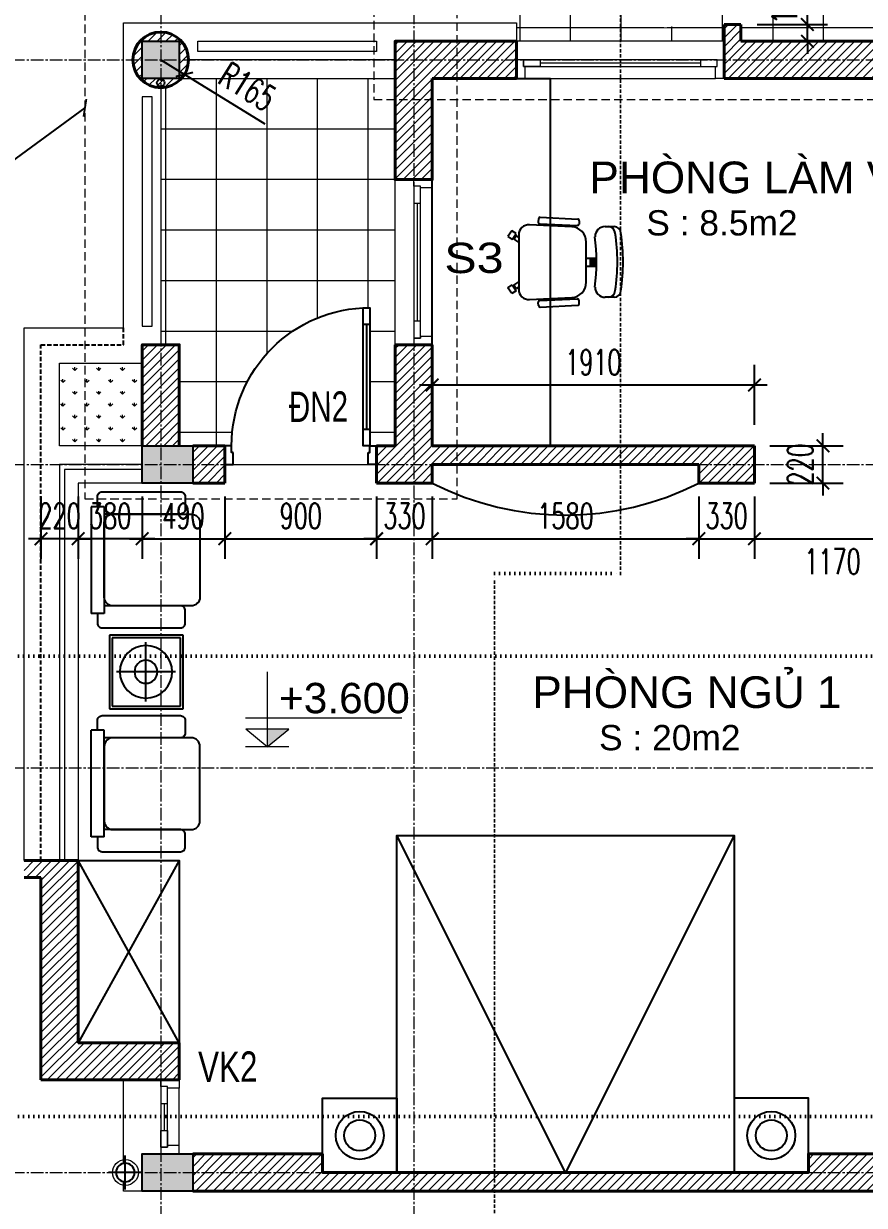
# Model space of a CAD drawing. Header units: millimetres. Extents: x -229618 to 2906, y -178063 to 96806.
# Drawn here: x -209466 to -204481, y -58693 to -51683 of the extents above; entities that cross this region are included whole.
import ezdxf
from ezdxf.enums import TextEntityAlignment as Align

# ---------------------------------------------------------------- set-up
doc = ezdxf.new("R2010")
doc.units = ezdxf.units.MM
doc.header["$LTSCALE"] = 200
doc.header["$MEASUREMENT"] = 0
doc.set_wipeout_variables(frame=1)
doc.header["$PDMODE"] = 3
doc.header["$PDSIZE"] = 50
for name, pattern in [('ACAD_ISO07W100', [3, 0, -3]), ('CENTER2', [1.125, 0.75, -0.125, 0.125, -0.125]), ('DASHED2', [0.375, 0.25, -0.125]), ('HIDDEN2', [0.1875, 0.125, -0.0625])]:
    doc.linetypes.add(name, pattern=pattern)
doc.layers.get('0').update_dxf_attribs({"color": 95, "linetype": 'CONTINUOUS'})
doc.layers.get('DEFPOINTS').update_dxf_attribs({"linetype": 'CONTINUOUS'})
for name, color, linetype, lineweight in [('cat', 1, 'CONTINUOUS', 40), ('hatch', 250, 'CONTINUOUS', 5), ('KH cat', 2, 'HIDDEN2', 50), ('khuat', 8, 'DASHED2', 15), ('nho', 252, 'CONTINUOUS', 15), ('thay', 7, 'CONTINUOUS', 18), ('tim', 18, 'CENTER2', 9)]:
    doc.layers.add(name, color=color, linetype=linetype, lineweight=lineweight)
for name, color, linetype in [('COT', 2, 'CONTINUOUS'), ('CUA', 145, 'CONTINUOUS'), ('DIM', 251, 'CONTINUOUS'), ('NOITHAT', 99, 'CONTINUOUS'), ('TEXT', 33, 'CONTINUOUS'), ('thong ke cua', 7, 'CONTINUOUS')]:
    doc.layers.add(name, color=color, linetype=linetype)
doc.styles.add('Aria H iso', font='Vharial_0.ttf')
doc.styles.add('Arial iso', font='vnarial_0.ttf')
doc.styles.add('Arial N  iso', font='vnarialn_0.ttf')
doc.styles.add('Scale', font='vnsimli.shx', dxfattribs={"width": 0.65, "bigfont": 'bigfont.shx'})
doc.styles.add('T3', font='Vhavan_0.ttf', dxfattribs={"width": 0.8})
doc.dimstyles.new('Scale', dxfattribs={"dimscale": 75, "dimtxt": 2, "dimasz": 1, "dimexe": 1.6, "dimexo": 0, "dimgap": 0.8, "dimtad": 1, "dimdec": 0, "dimzin": 0, "dimdsep": 46, "dimtxsty": 'Scale', "dimblk": 'ARCHTICK', "dimcen": 0.1, "dimdle": 1, "dimclrd": 256, "dimclre": 256, "dimclrt": 3, "dimadec": 0, "dimazin": 0, "dimtfac": 1, "dimtdec": 0, "dimtix": 1, "dimtmove": 2, "dimatfit": 3, "dimldrblk": 'ARCHTICK', "dimfxl": 0, "dimtolj": 1, "dimtzin": 0, "dimarcsym": 0})
pattern_1 = [(270, (28077.07, -108106.78), (-300, -6e-14), []), (180, (28077.07, -108106.78), (-6e-14, 300), [])]

# ---------------------------------------------------------------- blocks, each defined once
blk = doc.blocks.new('A$C49A5561F')
at = {"layer": 'CUA'}
blk.add_line((-830, 60), (-210, 60), dxfattribs=at)
for points in [[(-70, 850), (-70, 860), (-110, 860), (-110, 900), (0, 900), (0, 850)], [(-930, 80), (-930, 40), (-110, 40), (-110, 80)], [(-930, 80), (-930, 40), (-830, 40), (-830, 80)], [(-210, 80), (-210, 40), (-110, 40), (-110, 80)], [(-70, 50), (-70, 40), (-110, 40), (-110, 0), (0, 0), (0, 50)]]:
    blk.add_lwpolyline(points, close=True, dxfattribs=at)
blk.add_arc((-110, 40), 820, 90, 180, dxfattribs=at)
blk = doc.blocks.new('ghelv')
for p, q in [((-186.6, 40.4), (-151.4, 64.3)), ((-169.1, 14.6), (-186.6, 40.4)), ((-133.9, 38.6), (-169.1, 14.6)), ((161.9, 0), (-161.9, 0)), ((-157.3, 14.8), (-137, 28.6)), ((-147.3, 0), (-157.3, 14.8)), ((-151.4, 64.3), (-133.9, 38.6)), ((-137, 28.6), (-117.6, 0)), ((137, 28.6), (117.6, 0)), ((151.4, 64.3), (133.9, 38.6)), ((133.9, 38.6), (169.1, 14.6)), ((157.3, 14.8), (137, 28.6)), ((147.3, 0), (157.3, 14.8)), ((186.6, 40.4), (151.4, 64.3)), ((169.1, 14.6), (186.6, 40.4)), ((-221.9, -63), (-209.3, -314.5)), ((209.3, -314.5), (221.9, -63)), ((-267.1, -127.2), (-256, -349.2)), ((-257.8, -116.7), (-238.4, -115.3)), ((-227.7, -124.7), (-216.6, -346.6)), ((227.7, -124.7), (216.6, -346.6)), ((257.8, -116.7), (238.4, -115.3)), ((267.1, -127.2), (256, -349.2)), ((-245.2, -358.6), (-225.8, -357.1)), ((-119.4, -400), (119.4, -400)), ((-24.5, -400), (-24.5, -460.7)), ((24.5, -400), (24.5, -460.8)), ((245.2, -358.6), (225.8, -357.1)), ((-24.4, -425.8), (24.1, -425.8)), ((-24.4, -443.9), (24.6, -443.9)), ((-24.4, -449.2), (24.6, -449.2)), ((-23.9, -436.5), (24.1, -436.5)), ((-23.9, -454.6), (24.6, -454.6)), ((-208.1, -565.6), (-208.1, -512)), ((211.2, -512), (211.2, -565.6))]:
    blk.add_line(p, q)
for centre, radius, start, end in [((-161.9, -60), 60, 90, 182.86241), ((161.9, -60), 60, 357.13759, 90), ((-257.1, -126.7), 10, 94.28769, 182.86241), ((-237.7, -125.2), 10, 2.86241, 94.28769), ((237.7, -125.2), 10, 85.71231, 177.13759), ((257.1, -126.7), 10, 357.13759, 85.71231), ((-246, -348.7), 10, 182.86241, 274.51246), ((-226.6, -347.1), 10, 274.51246, 2.86241), ((-119.4, -310), 90, 182.86241, 270), ((119.4, -310), 90, 270, 357.13759), ((226.6, -347.1), 10, 177.13759, 265.48754), ((246, -348.7), 10, 265.48754, 357.13759), ((-148.1, -512), 60, 90, 180), ((1.5, 785.1), 1246, 263.10363, 276.89637), ((151.2, -512), 60, 0, 90), ((-168.1, -531.5), 40, 180, 270), ((171.2, -531.5), 40, 270, 0), ((-168.1, -565.6), 40, 180, 270), ((1.5, 515.4), 1100, 261.1299, 278.8701), ((1.5, 481.3), 1100, 261.1299, 278.8701), ((171.2, -565.6), 40, 270, 0)]:
    blk.add_arc(centre, radius, start, end)
blk = doc.blocks.new('_ArchTick')
at = {"color": 0, "linetype": 'ByBlock', "const_width": 0.15}
blk.add_lwpolyline([(-0.5, -0.5), (0.5, 0.5)], dxfattribs=at)
blk = doc.blocks.new('*D1835')
at = {"layer": 'DEFPOINTS', "color": 0, "linetype": 'Continuous'}
for p in [(-208653, -51898.2), (-208512.6, -51984.8)]:
    blk.add_point(p, dxfattribs=at)
at = {"layer": 'DIM', "linetype": 'Continuous', "lineweight": -2}
for p in [(-208653, -51898.2), (-208033.8, -52280.1)]:
    blk.add_line(p, (-208512.6, -51984.8), dxfattribs=at)
at = {"layer": 'DIM', "linetype": 'Continuous', "lineweight": -2, "xscale": 75, "yscale": 75, "zscale": 75, "rotation": 148.3363122811759}
blk.add_blockref('_ArchTick', (-208512.6, -51984.8), dxfattribs=at)
at = {"layer": 'DIM', "color": 3, "linetype": 'Continuous', "insert": (-208138.5, -52056.9), "char_height": 150, "attachment_point": 5, "rotation": 328.33631, "style": 'Scale'}
blk.add_mtext('\\A1;R165', dxfattribs=at)
blk = doc.blocks.new('*D1836')
at = {"layer": 'DEFPOINTS', "color": 0, "linetype": 'Continuous'}
for p in [(-208763, -54488.9), (-208273, -54488.9), (-208273, -54738.7)]:
    blk.add_point(p, dxfattribs=at)
at = {"layer": 'DIM', "linetype": 'Continuous', "lineweight": -2}
for p, q in [((-208763, -54488.9), (-208763, -54858.7)), ((-208273, -54488.9), (-208273, -54858.7)), ((-208838, -54738.7), (-208198, -54738.7))]:
    blk.add_line(p, q, dxfattribs=at)
at = {"layer": 'DIM', "linetype": 'Continuous', "lineweight": -2, "xscale": 75, "yscale": 75, "zscale": 75, "rotation": 180}
blk.add_blockref('_ArchTick', (-208763, -54738.7), dxfattribs=at)
at = {"layer": 'DIM', "linetype": 'Continuous', "lineweight": -2, "xscale": 75, "yscale": 75, "zscale": 75}
blk.add_blockref('_ArchTick', (-208273, -54738.7), dxfattribs=at)
at = {"layer": 'DIM', "color": 3, "linetype": 'Continuous', "insert": (-208518, -54603.7), "char_height": 150, "attachment_point": 5, "style": 'Scale'}
blk.add_mtext('\\A1;490', dxfattribs=at)
blk = doc.blocks.new('*D1837')
at = {"layer": 'DEFPOINTS', "color": 0, "linetype": 'Continuous'}
for p in [(-208273, -54488.9), (-207373, -54488.9), (-207373, -54738.7)]:
    blk.add_point(p, dxfattribs=at)
at = {"layer": 'DIM', "linetype": 'Continuous', "lineweight": -2}
for p, q in [((-208273, -54488.9), (-208273, -54858.7)), ((-207373, -54488.9), (-207373, -54858.7)), ((-208348, -54738.7), (-207298, -54738.7))]:
    blk.add_line(p, q, dxfattribs=at)
at = {"layer": 'DIM', "linetype": 'Continuous', "lineweight": -2, "xscale": 75, "yscale": 75, "zscale": 75, "rotation": 180}
blk.add_blockref('_ArchTick', (-208273, -54738.7), dxfattribs=at)
at = {"layer": 'DIM', "linetype": 'Continuous', "lineweight": -2, "xscale": 75, "yscale": 75, "zscale": 75}
blk.add_blockref('_ArchTick', (-207373, -54738.7), dxfattribs=at)
at = {"layer": 'DIM', "color": 3, "linetype": 'Continuous', "insert": (-207823, -54603.7), "char_height": 150, "attachment_point": 5, "style": 'Scale'}
blk.add_mtext('\\A1;900', dxfattribs=at)
blk = doc.blocks.new('*D1838')
at = {"layer": 'DEFPOINTS', "color": 0, "linetype": 'Continuous'}
for p in [(-207373, -54488.9), (-207043, -54488.9), (-207043, -54738.7)]:
    blk.add_point(p, dxfattribs=at)
at = {"layer": 'DIM', "linetype": 'Continuous', "lineweight": -2}
for p, q in [((-207373, -54488.9), (-207373, -54858.7)), ((-207043, -54488.9), (-207043, -54858.7)), ((-207373, -54738.7), (-207448, -54738.7)), ((-207373, -54738.7), (-207043, -54738.7)), ((-207043, -54738.7), (-206968, -54738.7))]:
    blk.add_line(p, q, dxfattribs=at)
at = {"layer": 'DIM', "linetype": 'Continuous', "lineweight": -2, "xscale": 75, "yscale": 75, "zscale": 75}
blk.add_blockref('_ArchTick', (-207373, -54738.7), dxfattribs=at)
at = {"layer": 'DIM', "linetype": 'Continuous', "lineweight": -2, "xscale": 75, "yscale": 75, "zscale": 75, "rotation": 180}
blk.add_blockref('_ArchTick', (-207043, -54738.7), dxfattribs=at)
at = {"layer": 'DIM', "color": 3, "linetype": 'Continuous', "insert": (-207208, -54603.7), "char_height": 150, "attachment_point": 5, "style": 'Scale'}
blk.add_mtext('\\A1;330', dxfattribs=at)
blk = doc.blocks.new('*D1839')
at = {"layer": 'DEFPOINTS', "color": 0, "linetype": 'Continuous'}
for p in [(-207043, -54488.9), (-205463, -54488.9), (-205463, -54738.7)]:
    blk.add_point(p, dxfattribs=at)
at = {"layer": 'DIM', "linetype": 'Continuous', "lineweight": -2}
for p, q in [((-207043, -54488.9), (-207043, -54858.7)), ((-205463, -54488.9), (-205463, -54858.7)), ((-207118, -54738.7), (-205388, -54738.7))]:
    blk.add_line(p, q, dxfattribs=at)
at = {"layer": 'DIM', "linetype": 'Continuous', "lineweight": -2, "xscale": 75, "yscale": 75, "zscale": 75, "rotation": 180}
blk.add_blockref('_ArchTick', (-207043, -54738.7), dxfattribs=at)
at = {"layer": 'DIM', "linetype": 'Continuous', "lineweight": -2, "xscale": 75, "yscale": 75, "zscale": 75}
blk.add_blockref('_ArchTick', (-205463, -54738.7), dxfattribs=at)
at = {"layer": 'DIM', "color": 3, "linetype": 'Continuous', "insert": (-206253, -54603.7), "char_height": 150, "attachment_point": 5, "style": 'Scale'}
blk.add_mtext('\\A1;1580', dxfattribs=at)
blk = doc.blocks.new('*D1840')
at = {"layer": 'DEFPOINTS', "color": 0, "linetype": 'Continuous'}
for p in [(-205463, -54488.9), (-205133, -54488.9), (-205133, -54738.7)]:
    blk.add_point(p, dxfattribs=at)
at = {"layer": 'DIM', "linetype": 'Continuous', "lineweight": -2}
for p, q in [((-205463, -54488.9), (-205463, -54858.7)), ((-205133, -54488.9), (-205133, -54858.7)), ((-205463, -54738.7), (-205538, -54738.7)), ((-205463, -54738.7), (-205133, -54738.7)), ((-205133, -54738.7), (-205058, -54738.7))]:
    blk.add_line(p, q, dxfattribs=at)
at = {"layer": 'DIM', "linetype": 'Continuous', "lineweight": -2, "xscale": 75, "yscale": 75, "zscale": 75}
blk.add_blockref('_ArchTick', (-205463, -54738.7), dxfattribs=at)
at = {"layer": 'DIM', "linetype": 'Continuous', "lineweight": -2, "xscale": 75, "yscale": 75, "zscale": 75, "rotation": 180}
blk.add_blockref('_ArchTick', (-205133, -54738.7), dxfattribs=at)
at = {"layer": 'DIM', "color": 3, "linetype": 'Continuous', "insert": (-205298, -54603.7), "char_height": 150, "attachment_point": 5, "style": 'Scale'}
blk.add_mtext('\\A1;330', dxfattribs=at)
blk = doc.blocks.new('*D1841')
at = {"layer": 'DEFPOINTS', "color": 0, "linetype": 'Continuous'}
for p in [(-205133, -54488.9), (-203963, -54488.9), (-203963, -54738.7)]:
    blk.add_point(p, dxfattribs=at)
at = {"layer": 'DIM', "linetype": 'Continuous', "lineweight": -2}
for p, q in [((-205133, -54488.9), (-205133, -54858.7)), ((-203963, -54488.9), (-203963, -54858.7)), ((-205208, -54738.7), (-203888, -54738.7))]:
    blk.add_line(p, q, dxfattribs=at)
at = {"layer": 'DIM', "linetype": 'Continuous', "lineweight": -2, "xscale": 75, "yscale": 75, "zscale": 75, "rotation": 180}
blk.add_blockref('_ArchTick', (-205133, -54738.7), dxfattribs=at)
at = {"layer": 'DIM', "linetype": 'Continuous', "lineweight": -2, "xscale": 75, "yscale": 75, "zscale": 75}
blk.add_blockref('_ArchTick', (-203963, -54738.7), dxfattribs=at)
at = {"layer": 'DIM', "color": 3, "linetype": 'Continuous', "insert": (-204670, -54873.7), "char_height": 150, "attachment_point": 5, "style": 'Scale'}
blk.add_mtext('\\A1;1170', dxfattribs=at)
blk = doc.blocks.new('cao do')
at = {"layer": 'thay'}
for p, q in [((0, 444.6), (0, 0)), ((798.2, 170.2), (-128.3, 170.2)), ((0, 0), (-127.9, 106.1)), ((127.9, 106.1), (-127.9, 106.1)), ((0, 0), (127.9, 106.1))]:
    blk.add_line(p, q, dxfattribs=at)
at = {"layer": 'thay', "ltscale": 600}
blk.add_line((128.3, 0), (-128.3, 0), dxfattribs=at)
at = {"layer": 'thay', "color": 150, "ltscale": 600}
blk.add_solid([(0, 0), (0, 106.1), (127.9, 106.1)], dxfattribs=at)
at = {"layer": 'TEXT', "style": 'Arial N  iso'}
blk.add_attdef('%%P0.000', text='', height=200, dxfattribs=at).set_placement((69.5, 290), align=Align.MIDDLE_LEFT)
blk = doc.blocks.new('*D1866')
at = {"layer": 'DEFPOINTS', "color": 0, "linetype": 'Continuous'}
for p in [(-205133, -53826.8), (-207043, -54062.6), (-205133, -54062.6)]:
    blk.add_point(p, dxfattribs=at)
at = {"layer": 'DIM', "linetype": 'Continuous', "lineweight": -2}
for p, q in [((-207043, -54062.6), (-207043, -53706.8)), ((-205133, -54062.6), (-205133, -53706.8)), ((-207118, -53826.8), (-205058, -53826.8))]:
    blk.add_line(p, q, dxfattribs=at)
at = {"layer": 'DIM', "linetype": 'Continuous', "lineweight": -2, "xscale": 75, "yscale": 75, "zscale": 75, "rotation": 180}
blk.add_blockref('_ArchTick', (-207043, -53826.8), dxfattribs=at)
at = {"layer": 'DIM', "linetype": 'Continuous', "lineweight": -2, "xscale": 75, "yscale": 75, "zscale": 75}
blk.add_blockref('_ArchTick', (-205133, -53826.8), dxfattribs=at)
at = {"layer": 'DIM', "color": 3, "linetype": 'Continuous', "insert": (-206088, -53691.8), "char_height": 150, "attachment_point": 5, "style": 'Scale'}
blk.add_mtext('\\A1;1910', dxfattribs=at)
blk = doc.blocks.new('*D1904')
at = {"layer": 'DEFPOINTS', "color": 0, "linetype": 'Continuous'}
for p in [(-209143, -54488.9), (-208763, -54488.9), (-209143, -54738.7)]:
    blk.add_point(p, dxfattribs=at)
at = {"layer": 'DIM', "linetype": 'Continuous', "lineweight": -2}
for p, q in [((-209143, -54488.9), (-209143, -54858.7)), ((-208763, -54488.9), (-208763, -54858.7)), ((-208688, -54738.7), (-209218, -54738.7))]:
    blk.add_line(p, q, dxfattribs=at)
at = {"layer": 'DIM', "linetype": 'Continuous', "lineweight": -2, "xscale": 75, "yscale": 75, "zscale": 75, "rotation": 180}
blk.add_blockref('_ArchTick', (-209143, -54738.7), dxfattribs=at)
at = {"layer": 'DIM', "linetype": 'Continuous', "lineweight": -2, "xscale": 75, "yscale": 75, "zscale": 75}
blk.add_blockref('_ArchTick', (-208763, -54738.7), dxfattribs=at)
at = {"layer": 'DIM', "color": 3, "linetype": 'Continuous', "insert": (-208953, -54603.7), "char_height": 150, "attachment_point": 5, "style": 'Scale'}
blk.add_mtext('\\A1;380', dxfattribs=at)
blk = doc.blocks.new('*D1907')
at = {"layer": 'DEFPOINTS', "color": 0, "linetype": 'Continuous'}
for p in [(-205040.8, -54188.2), (-204726.3, -54188.2), (-205040.8, -54408.2)]:
    blk.add_point(p, dxfattribs=at)
at = {"layer": 'DIM', "linetype": 'Continuous', "lineweight": -2}
for p, q in [((-204726.3, -54188.2), (-204726.3, -54113.2)), ((-205040.8, -54188.2), (-204606.3, -54188.2)), ((-204726.3, -54408.2), (-204726.3, -54188.2)), ((-205040.8, -54408.2), (-204606.3, -54408.2)), ((-204726.3, -54408.2), (-204726.3, -54483.2))]:
    blk.add_line(p, q, dxfattribs=at)
at = {"layer": 'DIM', "linetype": 'Continuous', "lineweight": -2, "xscale": 75, "yscale": 75, "zscale": 75}
for p, rotation in [((-204726.3, -54188.2), 270), ((-204726.3, -54408.2), 90)]:
    blk.add_blockref('_ArchTick', p, dxfattribs=dict(at, rotation=rotation))
at = {"layer": 'DIM', "color": 3, "linetype": 'Continuous', "insert": (-204861.3, -54298.2), "char_height": 150, "attachment_point": 5, "rotation": 90, "style": 'Scale'}
blk.add_mtext('\\A1;220', dxfattribs=at)
blk = doc.blocks.new('tn')
at = {"layer": 'DIM', "linetype": 'Continuous'}
for p, q in [((-0.4, 100), (-0.4, -100)), ((99.6, 0), (-99.6, 0))]:
    blk.add_line(p, q, dxfattribs=at)
at = {"layer": 'TEXT', "linetype": 'Continuous'}
blk.add_circle((-0.4, 0), 55, dxfattribs=at)
blk = doc.blocks.new('kh cua')
at = {"ltscale": 600}
blk.add_wipeout([(0, 210.4), (-65, 200.1), (-123.6, 170.2), (-170.2, 123.6), (-200.1, 65), (-210.4, 0), (-200.1, -65), (-170.2, -123.6), (-123.6, -170.2), (-65, -200.1), (0, -210.4), (65, -200.1), (123.6, -170.2), (170.2, -123.6), (200.1, -65), (210.4, 0), (200.1, 65), (170.2, 123.6), (123.6, 170.2), (65, 200.1)], dxfattribs=at).dxf.layer = 'thong ke cua'
at = {"layer": 'thong ke cua', "color": 1, "style": 'T3', "width": 0.973787}
blk.add_attdef('AA', text='', height=180, rotation=0.31566, dxfattribs=at).set_placement((-171.5, -80.9), (179.8, -78.9), align=Align.FIT)
blk = doc.blocks.new('*D2121')
at = {"layer": 'DEFPOINTS', "color": 0}
for p in [(-209363, -54488.9), (-209143, -54488.9), (-209363, -54738.7)]:
    blk.add_point(p, dxfattribs=at)
at = {"layer": 'DIM', "lineweight": -2}
for p, q in [((-209363, -54488.9), (-209363, -54858.7)), ((-209143, -54488.9), (-209143, -54858.7)), ((-209363, -54738.7), (-209438, -54738.7)), ((-209143, -54738.7), (-209363, -54738.7)), ((-209143, -54738.7), (-209068, -54738.7))]:
    blk.add_line(p, q, dxfattribs=at)
at = {"layer": 'DIM', "lineweight": -2, "xscale": 75, "yscale": 75, "zscale": 75}
blk.add_blockref('_ArchTick', (-209363, -54738.7), dxfattribs=at)
at = {"layer": 'DIM', "lineweight": -2, "xscale": 75, "yscale": 75, "zscale": 75, "rotation": 180}
blk.add_blockref('_ArchTick', (-209143, -54738.7), dxfattribs=at)
at = {"layer": 'DIM', "color": 3, "insert": (-209253, -54603.7), "char_height": 150, "attachment_point": 5, "style": 'Scale'}
blk.add_mtext('\\A1;220', dxfattribs=at)
blk = doc.blocks.new('*D2268')
at = {"layer": 'DEFPOINTS', "color": 0, "linetype": 'Continuous'}
for p in [(-205116.9, -51688.2), (-204818.9, -51688.2), (-205116.9, -51788.2)]:
    blk.add_point(p, dxfattribs=at)
at = {"layer": 'DIM', "linetype": 'Continuous', "lineweight": -2}
for p, q in [((-204818.9, -51688.2), (-204818.9, -51613.2)), ((-205116.9, -51688.2), (-204698.9, -51688.2)), ((-204818.9, -51788.2), (-204818.9, -51688.2)), ((-205116.9, -51788.2), (-204698.9, -51788.2)), ((-204818.9, -51788.2), (-204818.9, -51863.2))]:
    blk.add_line(p, q, dxfattribs=at)
at = {"layer": 'DIM', "linetype": 'Continuous', "lineweight": -2, "xscale": 75, "yscale": 75, "zscale": 75}
for p, rotation in [((-204818.9, -51688.2), 270), ((-204818.9, -51788.2), 90)]:
    blk.add_blockref('_ArchTick', p, dxfattribs=dict(at, rotation=rotation))
at = {"layer": 'DIM', "color": 3, "linetype": 'Continuous', "insert": (-204953.9, -51560.3), "char_height": 150, "attachment_point": 5, "rotation": 90, "style": 'Scale'}
blk.add_mtext('\\A1;100', dxfattribs=at)

msp = doc.modelspace()

# ---------------------------------------------------------------- hatches: boundary and pattern name
at = {"layer": 'hatch', "linetype": 'Continuous'}
h = msp.add_hatch(dxfattribs=at)
h.set_pattern_fill('ANSI31', color=256, scale=300, style=0)
h.set_pattern_definition([(45, (-235340.12, -37193.56), (-26.516504, 26.516504), [])])
h.paths.add_polyline_path([(-203963, -51788.2), (-205213, -51788.2), (-205213, -51688.2), (-205313, -51688.2), (-205313, -52008.2), (-203963, -52008.2)])
h.paths.add_polyline_path([(-196543, -51788.2), (-196763, -51788.2), (-196763, -50808.2), (-196543, -50808.2)])
h.paths.add_polyline_path([(-208433, -54408.2), (-208463, -54408.2), (-208463, -54188.2), (-208433, -54188.2)])
h.paths.add_polyline_path([(-203443, -52008.2), (-203473, -52008.2), (-203473, -51788.2), (-203443, -51788.2)])
h.paths.add_polyline_path([(-200253, -54298.2), (-199993, -54298.2), (-199993, -54408.2), (-200743, -54408.2), (-200743, -54108.2), (-200253, -54108.2)])
h.paths.add_polyline_path([(-200853, -54108.2), (-200963, -54108.2), (-200963, -54078.2), (-200853, -54078.2)])
h.paths.add_polyline_path([(-208273, -54408.2), (-208433, -54408.2), (-208433, -54188.2), (-208273, -54188.2)])
h.paths.add_polyline_path([(-208543, -54188.2), (-208763, -54188.2), (-208763, -53588.2), (-208543, -53588.2)])
h.paths.add_polyline_path([(-207043, -54188.2), (-205133, -54188.2), (-205133, -54408.2), (-205463, -54408.2), (-205463, -54298.2), (-207043, -54298.2), (-207043, -54408.2), (-207373, -54408.2), (-207373, -54188.2), (-207263, -54188.2), (-207263, -53588.2), (-207043, -53588.2)])
h.paths.add_polyline_path([(-206543, -52008.2), (-207043, -52008.2), (-207043, -52608.2), (-207263, -52608.2), (-207263, -51788.2), (-206543, -51788.2)])
h.paths.add_polyline_path([(-203473, -52008.2), (-203963, -52008.2), (-203963, -51788.2), (-203473, -51788.2)])
h.paths.add_polyline_path([(-203143, -54408.2), (-203963, -54408.2), (-203963, -54298.2), (-203253, -54298.2), (-203253, -52008.2), (-203143, -52008.2)])
h.paths.add_polyline_path([(-200853, -54078.2), (-200963, -54078.2), (-200963, -50808.2), (-200853, -50808.2)])
h.paths.add_polyline_path([(-199653, -50808.2), (-200633, -50808.2), (-200633, -50588.2), (-200963, -50588.2), (-200963, -50478.2), (-199653, -50478.2)])
h.paths.add_polyline_path([(-196763, -50808.2), (-197853, -50808.2), (-197853, -50588.2), (-196763, -50588.2)])
h.paths.add_polyline_path([(-196543, -54188.2), (-196763, -54188.2), (-196763, -51788.2), (-196543, -51788.2)])
h.paths.add_polyline_path([(-196763, -54408.2), (-198753, -54408.2), (-198753, -54693.2), (-198863, -54693.2), (-198863, -54408.2), (-199093, -54408.2), (-199093, -54298.2), (-196763, -54298.2)])
h.paths.add_polyline_path([(-203143, -50698.2), (-203963, -50698.2), (-203963, -50478.2), (-203143, -50478.2)])
h.paths.add_polyline_path([(-200743, -48858.2), (-200963, -48858.2), (-200963, -48638.2), (-200743, -48638.2)])
h.paths.add_polyline_path([(-203143, -48858.2), (-203363, -48858.2), (-203363, -48638.2), (-203143, -48638.2)])
h.paths.add_polyline_path([(-208488, -51898.2, -1), (-208818, -51898.2, -1)])
h.paths.add_polyline_path([(-208763, -51788.2), (-208763, -52008.2), (-208543, -52008.2), (-208543, -51788.2)], flags=16)
h.paths.add_polyline_path([(-196763, -54188.2), (-196543, -54188.2), (-196543, -54408.2), (-196763, -54408.2)])
h.paths.add_polyline_path([(-198863, -54708.2), (-198753, -54708.2), (-198753, -54693.2), (-198863, -54693.2)])
h.paths.add_polyline_path([(-200663, -50588.2), (-200633, -50588.2), (-200633, -50808.2), (-200663, -50808.2)])
h = msp.add_hatch(dxfattribs=at)
h.set_pattern_fill('ANSI37', color=256, scale=2400, angle=45, style=0)
h.set_pattern_definition(pattern_1)
h.paths.add_polyline_path([(-205213, -51688.2), (-205213, -51788.2), (-203963, -51788.2), (-203963, -50478.2), (-203363, -50478.2), (-203363, -48858.2), (-206543, -48858.2), (-206543, -51788.2), (-205313, -51788.2), (-205313, -51688.2)])
h = msp.add_hatch(dxfattribs=at)
h.set_pattern_fill('BT', color=256, scale=100, style=0)
h.set_pattern_definition([(0, (83.29, 12.83), (0, 100), [0, -100]), (0, (12.65, 56.06), (0, 100), [0, -100]), (0, (15.78, 38.46), (0, 100), [0, -100]), (0, (51, 46.67), (0, 100), [0, -100]), (0, (32.02, 75.43), (0, 100), [0, -100]), (0, (26.93, 62.72), (0, 100), [0, -100]), (0, (35.94, 84.04), (0, 100), [0, -100]), (0, (22.04, 92.45), (0, 100), [0, -100]), (0, (41.22, 70.54), (0, 100), [0, -100]), (0, (9.13, 70.93), (0, 100), [0, -100]), (0, (73.12, 71.32), (0, 100), [0, -100]), (0, (87.6, 74.06), (0, 100), [0, -100]), (0, (80.16, 63.89), (0, 100), [0, -100]), (0, (82.32, 50.2), (0, 100), [0, -100]), (0, (56.29, 62.13), (0, 100), [0, -100]), (0, (55.51, 34.55), (0, 100), [0, -100]), (0, (55.51, 25.94), (0, 100), [0, -100]), (0, (8.15, 23.98), (0, 100), [0, -100]), (0, (47.68, 35.72), (0, 100), [0, -100]), (0, (48.07, 2.46), (0, 100), [0, -100]), (0, (37.31, 23.79), (0, 100), [0, -100]), (0, (38.09, 14), (0, 100), [0, -100]), (0, (25.17, 6.77), (0, 100), [0, -100]), (0, (31.83, 20.07), (0, 100), [0, -100]), (0, (27.13, 24.18), (0, 100), [0, -100]), (45, (79.99, 21.105), (0, 100.00003), [8, -133.4214]), (135, (85.65, 26.76), (-100.00003, 0), [8, -133.4214]), (270, (79.99, 32.42), (100, -2e-14), [11.3137, -88.6863]), (180, (76.52, 22.38), (-1e-14, -100), [12, -88]), (270, (64.52, 22.38), (100, -2e-14), [12, -88]), (45, (64.52, 10.38), (0, 100.00003), [16.9706, -124.4508]), (90, (39.51, 29.29), (-100, 6e-15), [16.8, -83.2]), (180, (39.51, 46.09), (-1e-14, -100), [16.8, -83.2]), (315, (22.714, 46.095), (100.00003, -2e-14), [23.7588, -117.6626]), (135, (25.28, 11.31), (-100.00003, 0), [7, -134.4214]), (225, (20.33, 16.26), (-1e-14, -100.00003), [7, -134.4214]), (0, (15.38, 11.31), (0, 100), [9.8995, -90.1005]), (0, (61.83, 78.92), (0, 100), [13.75, -86.25]), (90, (75.58, 78.92), (-100, 6e-15), [13.75, -86.25]), (225, (75.584, 92.67), (-1e-14, -100.00003), [19.4454, -121.9759]), (270, (50.27, 80.91), (100, -2e-14), [12.5, -87.5]), (0, (50.27, 68.41), (0, 100), [12.5, -87.5]), (135, (62.77, 68.41), (-100.00003, 0), [17.6777, -123.7437]), (45, (56.63, 84.76), (0, 100.00003), [8.5, -132.9214]), (135, (62.64, 90.77), (-100.00003, 0), [8.5, -132.9214]), (270, (56.63, 96.78), (100, -2e-14), [12.0208, -87.9792]), (135, (17.366, 77.56), (-100.00003, 0), [14.1421, -127.2792]), (0, (7.37, 77.56), (0, 100), [10, -90]), (270, (7.37, 87.56), (100, -2e-14), [10, -90]), (45, (0, 0), (-49.497475, 49.497475), []), (45, (35, 0), (-49.497475, 49.497475), [])])
h.paths.add_polyline_path([(-208763, -51788.2), (-208543, -51788.2), (-208543, -52008.2), (-208763, -52008.2)])
h.paths.add_polyline_path([(-196763, -50588.2), (-196543, -50588.2), (-196543, -50808.2), (-196763, -50808.2)])
h.paths.add_polyline_path([(-195643, -54188.2), (-195343, -54188.2), (-195343, -54408.2), (-195643, -54408.2)])
h.paths.add_polyline_path([(-203363, -55908.2), (-203143, -55908.2), (-203143, -56208.2), (-203363, -56208.2)])
h.paths.add_polyline_path([(-208463, -58388.2), (-208463, -58608.2), (-208763, -58608.2), (-208763, -58388.2)])
h.paths.add_polyline_path([(-203443, -58608.2), (-203443, -58388.2), (-203143, -58388.2), (-203143, -58608.2)])
h.paths.add_polyline_path([(-200663, -58388.2), (-200663, -58608.2), (-200963, -58608.2), (-200963, -58388.2)])
h.paths.add_polyline_path([(-195643, -58608.2), (-195643, -58388.2), (-195343, -58388.2), (-195343, -58608.2)])
h.paths.add_polyline_path([(-200963, -54108.2), (-200743, -54108.2), (-200743, -54408.2), (-200963, -54408.2)])
h.paths.add_polyline_path([(-200663, -50588.2), (-200663, -50808.2), (-200963, -50808.2), (-200963, -50588.2)])
h.paths.add_polyline_path([(-203443, -52008.2), (-203443, -51788.2), (-203143, -51788.2), (-203143, -52008.2)])
h.paths.add_polyline_path([(-208463, -54188.2), (-208463, -54408.2), (-208763, -54408.2), (-208763, -54188.2)])
h = msp.add_hatch(dxfattribs=at)
h.set_pattern_fill('ANSI37', color=256, scale=2400, angle=45, style=0)
h.set_pattern_definition(pattern_1)
edge = h.paths.add_edge_path()
edge.add_line((-208530.1, -52008.2), (-207263, -52008.2))
edge.add_line((-207263, -52008.2), (-207263, -54188.2))
edge.add_line((-207263, -54188.2), (-207413, -54188.2))
edge.add_line((-207413, -54188.2), (-207413, -53368.2))
edge.add_line((-207413, -53368.2), (-207453, -53368.2))
edge.add_line((-207453, -53368.2), (-207453, -53369.2))
edge.add_arc((-207413, -54188.2), 820, 92.79603, 180)
edge.add_line((-208233, -54188.2), (-208543, -54188.2))
edge.add_line((-208543, -54188.2), (-208543, -53588.2))
edge.add_line((-208543, -53588.2), (-208653, -53588.2))
edge.add_line((-208653, -53588.2), (-208653, -52063.2))
edge.add_arc((-208653, -51898.2), 165, 270, 318.18969)
at = {"layer": 'hatch'}
h = msp.add_hatch(dxfattribs=at)
h.set_pattern_fill('GRASS', color=256, scale=100, style=0)
h.paths.add_polyline_path([(-209102.3, -53698.2), (-209253, -53698.2), (-209253, -54188.2), (-209102.3, -54188.2)])
h.paths.add_polyline_path([(-208763, -53698.2), (-209102.3, -53698.2), (-209102.3, -54188.2), (-208763, -54188.2)])
at = {"layer": 'hatch', "linetype": 'Continuous'}
h = msp.add_hatch(dxfattribs=at)
h.set_pattern_fill('ANSI31', color=256, scale=300, style=0)
h.set_pattern_definition([(45, (-237540.12, -53918.56), (-26.516504, 26.516504), [])])
h.paths.add_polyline_path([(-203853, -58388.2), (-203963, -58388.2), (-203963, -56958.2), (-203853, -56958.2)])
h.paths.add_polyline_path([(-200633, -58608.2), (-200663, -58608.2), (-200663, -58388.2), (-200633, -58388.2)])
h.paths.add_polyline_path([(-208433, -58608.2), (-208463, -58608.2), (-208463, -58388.2), (-208433, -58388.2)])
h.paths.add_polyline_path([(-199963, -58388.2), (-200073, -58388.2), (-200073, -58118.2), (-200853, -58118.2), (-200853, -58008.2), (-199963, -58008.2)])
h.paths.add_polyline_path([(-200963, -58608.2), (-203143, -58608.2), (-203143, -58388.2), (-200963, -58388.2)])
h.paths.add_polyline_path([(-194743, -54408.2), (-195343, -54408.2), (-195343, -54188.2), (-194743, -54188.2)])
h.paths.add_polyline_path([(-194743, -55878.2), (-194963, -55878.2), (-194963, -54408.2), (-194743, -54408.2)])
h.paths.add_polyline_path([(-195343, -58388.2), (-195563, -58388.2), (-195563, -57568.2), (-195343, -57568.2)])
h.paths.add_polyline_path([(-208543, -57948.2), (-209363, -57948.2), (-209363, -56748.2), (-209463, -56748.2), (-209463, -56648.2), (-209143, -56648.2), (-209143, -57728.2), (-208543, -57728.2)])
h.paths.add_polyline_path([(-203963, -56018.2), (-203853, -56018.2), (-203853, -56208.2), (-203963, -56208.2)])
h.paths.add_polyline_path([(-203963, -55908.2), (-203363, -55908.2), (-203363, -56018.2), (-203963, -56018.2)])
h.paths.add_polyline_path([(-200963, -56018.2), (-200853, -56018.2), (-200853, -58388.2), (-200963, -58388.2)])
h.paths.add_polyline_path([(-198863, -56018.2), (-199993, -56018.2), (-199993, -55908.2), (-198863, -55908.2)], flags=17)
h.paths.add_polyline_path([(-198863, -55608.2), (-198753, -55608.2), (-198753, -58388.2), (-195673, -58388.2), (-195673, -58608.2), (-200633, -58608.2), (-200633, -58388.2), (-198863, -58388.2)])
h.paths.add_polyline_path([(-203443, -58608.2), (-203473, -58608.2), (-203473, -58388.2), (-203443, -58388.2)])
h.paths.add_polyline_path([(-195643, -58608.2), (-195673, -58608.2), (-195673, -58388.2), (-195643, -58388.2)])
h.paths.add_polyline_path([(-200743, -56018.2), (-203143, -56018.2), (-203143, -55908.2), (-200743, -55908.2)])
h.paths.add_polyline_path([(-207693, -58498.2), (-204813, -58498.2), (-204813, -58388.2), (-203473, -58388.2), (-203473, -58608.2), (-208433, -58608.2), (-208433, -58388.2), (-207693, -58388.2)])

# ---------------------------------------------------------------- linework, layer by layer
at = {"layer": 'cat', "linetype": 'Continuous'}
for p, q in [((-205313, -52008.2), (-205313, -51688.2)), ((-205313, -51688.2), (-205213, -51688.2)), ((-205213, -51788.2), (-205213, -51688.2)), ((-205213, -51788.2), (-203443, -51788.2)), ((-205313, -52008.2), (-203443, -52008.2)), ((-207263, -54188.2), (-207263, -53588.2)), ((-207263, -53588.2), (-207043, -53588.2)), ((-207043, -53588.2), (-207043, -54188.2)), ((-208463, -54188.2), (-208273, -54188.2)), ((-208273, -54188.2), (-208273, -54408.2)), ((-207263, -54188.2), (-207373, -54188.2)), ((-207373, -54188.2), (-207373, -54408.2)), ((-205133, -54188.2), (-207043, -54188.2)), ((-205133, -54188.2), (-205133, -54408.2)), ((-207043, -54298.2), (-207043, -54408.2)), ((-205463, -54298.2), (-207043, -54298.2)), ((-205463, -54298.2), (-205463, -54408.2)), ((-208273, -54408.2), (-208463, -54408.2)), ((-207043, -54408.2), (-207373, -54408.2)), ((-205463, -54408.2), (-205133, -54408.2)), ((-209143, -56648.2), (-209463, -56648.2)), ((-209143, -56648.2), (-209143, -57728.2)), ((-209463, -56748.2), (-209363, -56748.2)), ((-209363, -56748.2), (-209363, -57948.2)), ((-209143, -57728.2), (-208543, -57728.2)), ((-208543, -57948.2), (-208543, -57728.2)), ((-209363, -57948.2), (-208543, -57948.2)), ((-208463, -58388.2), (-207693, -58388.2)), ((-208463, -58608.2), (-203443, -58608.2))]:
    msp.add_line(p, q, dxfattribs=at)
msp.add_lwpolyline([(-207043, -52008.2), (-206543, -52008.2), (-206543, -51788.2), (-207263, -51788.2), (-207263, -52608.2), (-207043, -52608.2), (-207043, -52008.2)], close=True, dxfattribs=at)
for points in [[(-208763, -54188.2), (-208763, -53588.2), (-208543, -53588.2), (-208543, -54188.2)], [(-207693, -58388.2), (-207693, -58498.2), (-204813, -58498.2), (-204813, -58388.2), (-203963, -58388.2)]]:
    msp.add_lwpolyline(points, dxfattribs=at)
msp.add_circle((-208653, -51898.2), 165, dxfattribs=at)
at = {"layer": 'COT', "linetype": 'Continuous'}
for points in [[(-208763, -51788.2), (-208543, -51788.2), (-208543, -52008.2), (-208763, -52008.2)], [(-208463, -54408.2), (-208763, -54408.2), (-208763, -54188.2), (-208463, -54188.2)], [(-208463, -58608.2), (-208763, -58608.2), (-208763, -58388.2), (-208463, -58388.2)]]:
    msp.add_lwpolyline(points, close=True, dxfattribs=at)
at = {"layer": 'DIM', "linetype": 'HIDDEN2'}
msp.add_lwpolyline([(-209363, -56648.2), (-209363, -53588.2), (-208873, -53588.2), (-208873, -53488.2)], dxfattribs=at)
at = {"layer": 'KH cat', "linetype": 'ACAD_ISO07W100', "ltscale": 0.05}
for p, q in [((-205926.9, -54944.2), (-205926.9, -46148.5)), ((-206673.9, -60805.8), (-206673.9, -54944.2)), ((-206673.9, -54944.2), (-205926.9, -54944.2)), ((-212174.8, -55435.8), (-192235.6, -55435.8)), ((-212174.8, -58166), (-192235.6, -58166))]:
    msp.add_line(p, q, dxfattribs=at)
at = {"layer": 'nho', "linetype": 'Continuous'}
for p, q in [((-205453, -51918.2), (-206403, -51918.2)), ((-206493, -52008.2), (-205363, -52008.2)), ((-207043, -52608.2), (-207043, -52608.2)), ((-207043, -52608.2), (-207043, -52608.2)), ((-207043, -53538.2), (-207043, -52658.2)), ((-207133, -52748.2), (-207133, -53448.2)), ((-208273, -54298.2), (-207373, -54298.2)), ((-208543, -58338.2), (-208543, -57998.2)), ((-208633, -58088.2), (-208633, -58248.2))]:
    msp.add_line(p, q, dxfattribs=at)
at = {"layer": 'nho', "ltscale": 0.5}
msp.add_line((-208776, -52008.2), (-207263, -52008.2), dxfattribs=at)
at = {"layer": 'nho', "linetype": 'Continuous'}
for points in [[(-207373, -51788.2), (-207373, -51848.2), (-208433, -51848.2), (-208433, -51788.2)], [(-206493, -51938.2), (-206503, -51938.2), (-206503, -51898.2), (-206543, -51898.2), (-206543, -52008.2), (-206493, -52008.2)], [(-206503, -51938.2), (-206503, -51898.2), (-206403, -51898.2), (-206403, -51938.2)], [(-205353, -51938.2), (-205353, -51898.2), (-206503, -51898.2), (-206503, -51938.2)], [(-205353, -51938.2), (-205353, -51898.2), (-205453, -51898.2), (-205453, -51938.2)], [(-205363, -51938.2), (-205353, -51938.2), (-205353, -51898.2), (-205313, -51898.2), (-205313, -52008.2), (-205363, -52008.2)], [(-208763, -53478.2), (-208703, -53478.2), (-208703, -52118.2), (-208763, -52118.2)], [(-207113, -52658.2), (-207113, -52648.2), (-207153, -52648.2), (-207153, -52608.2), (-207043, -52608.2), (-207043, -52658.2)], [(-207113, -52648.2), (-207153, -52648.2), (-207153, -53548.2), (-207113, -53548.2)], [(-207113, -52648.2), (-207153, -52648.2), (-207153, -52748.2), (-207113, -52748.2)], [(-207113, -53448.2), (-207153, -53448.2), (-207153, -53548.2), (-207113, -53548.2)], [(-207113, -53538.2), (-207113, -53548.2), (-207153, -53548.2), (-207153, -53588.2), (-207043, -53588.2), (-207043, -53538.2)], [(-208613, -57998.2), (-208613, -57988.2), (-208653, -57988.2), (-208653, -57948.2), (-208543, -57948.2), (-208543, -57998.2)], [(-208613, -57988.2), (-208653, -57988.2), (-208653, -58088.2), (-208613, -58088.2)], [(-208613, -57988.2), (-208653, -57988.2), (-208653, -58348.2), (-208613, -58348.2)], [(-208613, -58348.2), (-208653, -58348.2), (-208653, -58248.2), (-208613, -58248.2)], [(-208613, -58338.2), (-208613, -58348.2), (-208653, -58348.2), (-208653, -58388.2), (-208543, -58388.2), (-208543, -58338.2)]]:
    msp.add_lwpolyline(points, close=True, dxfattribs=at)
for points in [[(-208763, -54298.2), (-209253, -54298.2), (-209253, -56648.2)], [(-208763, -54328.2), (-209223, -54328.2), (-209223, -56648.2)]]:
    msp.add_lwpolyline(points, dxfattribs=at)
msp.add_circle((-208862.3, -58498.2), 76.7, dxfattribs=at)
at = {"layer": 'NOITHAT', "linetype": 'Continuous'}
for p, q in [((-209065.3, -54550.3), (-209065.3, -55181.3)), ((-208987.6, -54550.3), (-209065.3, -54550.3)), ((-208987.6, -54550.3), (-208987.6, -55181.3)), ((-208987.6, -55181.3), (-209065.3, -55181.3)), ((-208956.7, -55311.2), (-208956.7, -55747.5)), ((-208520.4, -55311.2), (-208956.7, -55311.2)), ((-208940.3, -55327.6), (-208940.3, -55731.1)), ((-208536.7, -55327.6), (-208940.3, -55327.6)), ((-208740.5, -55704.2), (-208740.5, -55352.3)), ((-208536.7, -55731.1), (-208536.7, -55327.6)), ((-208520.4, -55747.5), (-208520.4, -55311.2)), ((-208564.6, -55528.2), (-208916.2, -55528.2)), ((-208956.7, -55747.5), (-208520.4, -55747.5)), ((-208940.3, -55731.1), (-208536.7, -55731.1)), ((-209065.3, -56506.2), (-209065.3, -55875.2)), ((-208987.6, -55875.2), (-209065.3, -55875.2)), ((-208987.6, -56506.2), (-208987.6, -55875.2)), ((-208987.6, -56506.2), (-209065.3, -56506.2))]:
    msp.add_line(p, q, dxfattribs=at)
at = {"layer": 'NOITHAT'}
for p, q in [((-208543, -57728.2), (-209143, -56648.2)), ((-208543, -56648.2), (-209143, -57728.2))]:
    msp.add_line(p, q, dxfattribs=at)
for points in [[(-207043, -52008.2), (-206343, -52008.2), (-206343, -54188.2), (-207043, -54188.2)], [(-209143, -56648.2), (-208543, -56648.2), (-208543, -57728.2), (-209143, -57728.2)], [(-207693, -58498.2), (-207693, -58058.2), (-207253, -58058.2), (-207253, -58498.2)], [(-204813, -58498.2), (-204813, -58058.2), (-205253, -58058.2), (-205253, -58498.2)]]:
    msp.add_lwpolyline(points, close=True, dxfattribs=at)
at = {"layer": 'NOITHAT', "linetype": 'Continuous'}
for points in [[(-209028.3, -54547.8), (-209028.3, -54489.3, -0.414214), (-209000, -54460.9), (-208535.9, -54460.9, -0.414214), (-208507.6, -54489.3), (-208507.6, -54563.8, -0.414214), (-208535.9, -54592.2), (-208987.5, -54592.2, -0.414214)], [(-209028.3, -55181.3), (-209028.3, -55239.8, 0.414214), (-209000, -55268.1), (-208535.9, -55268.1, 0.414214), (-208507.6, -55239.8), (-208507.6, -55165.2, 0.414214), (-208535.9, -55136.9), (-208987.5, -55136.9, 0.414214)], [(-209028.3, -55875.2), (-209028.3, -55816.7, -0.414214), (-209000, -55788.3), (-208535.9, -55788.3, -0.414214), (-208507.6, -55816.7), (-208507.6, -55891.2, -0.414214), (-208535.9, -55919.6), (-208987.5, -55919.6, -0.414214)], [(-209028.3, -56508.7), (-209028.3, -56567.2, 0.414214), (-209000, -56595.5), (-208535.9, -56595.5, 0.414214), (-208507.6, -56567.2), (-208507.6, -56492.6, 0.414214), (-208535.9, -56464.3), (-208987.5, -56464.3, 0.414214)]]:
    msp.add_lwpolyline(points, format="xyb", dxfattribs=at)
for points in [[(-208421.1, -54643.1), (-208421.1, -55085.9, -0.414214), (-208472.1, -55136.9), (-208936.6, -55136.9, -0.414214), (-208987.6, -55085.9), (-208987.6, -54643.1, -0.414214), (-208936.6, -54592.2), (-208472.1, -54592.2, -0.414214)], [(-208421.1, -56413.3), (-208421.1, -55970.6, 0.414214), (-208472.1, -55919.6), (-208936.6, -55919.6, 0.414214), (-208987.6, -55970.6), (-208987.6, -56413.3, 0.414214), (-208936.6, -56464.3), (-208472.1, -56464.3, 0.414214)]]:
    msp.add_lwpolyline(points, format="xyb", close=True, dxfattribs=at)
at = {"layer": 'NOITHAT'}
msp.add_lwpolyline([(-205253, -56498.2), (-205253, -58498.2), (-207253, -58498.2), (-207253, -56498.2), (-205253, -56498.2), (-206253, -58498.2), (-207253, -56498.2)], dxfattribs=at)
for centre, radius in [((-207473, -58278.2), 142), ((-205033, -58278.2), 142), ((-207473, -58278.2), 92), ((-205033, -58278.2), 92)]:
    msp.add_circle(centre, radius, dxfattribs=at)
msp.add_arc((-206253, -52860.9), 1737.4, 242.95368, 297.04632, dxfattribs=at)
at = {"layer": 'NOITHAT', "linetype": 'Continuous', "extrusion": (0, 0, -1)}
for major_axis in [(109.9, 109.9), (48.2, 48.2)]:
    msp.add_ellipse((-208740.5, -55528.2), major_axis=major_axis, ratio=1, start_param=4.712389, end_param=10.995574, dxfattribs=at)
at = {"layer": 'TEXT'}
msp.add_circle((-208653, -52034.3), 22.5, dxfattribs=at)
at = {"layer": 'thay', "linetype": 'Continuous'}
for p, q in [((-205313, -51788.2), (-206543, -51788.2)), ((-207263, -53588.2), (-207263, -52608.2)), ((-208873, -58444.1), (-208873, -57948.2)), ((-208873, -58608.2), (-208873, -58552.3)), ((-208763, -58608.2), (-208873, -58608.2))]:
    msp.add_line(p, q, dxfattribs=at)
for points in [[(-209363, -56648.2), (-209463, -56648.2), (-209463, -53488.2), (-208873, -53488.2), (-208873, -51678.2), (-206543, -51678.2), (-206543, -51788.2)], [(-207263, -51898.2), (-208433, -51898.2), (-208488, -51898.2)], [(-208653, -52063.2), (-208653, -52118.2), (-208653, -53588.2)], [(-208763, -54408.2), (-209143, -54408.2), (-209143, -56648.2)]]:
    msp.add_lwpolyline(points, dxfattribs=at)
at = {"layer": 'thay'}
msp.add_lwpolyline([(-208763, -54188.2), (-209253, -54188.2), (-209253, -53698.2), (-208763, -53698.2)], dxfattribs=at)
at = {"layer": 'tim', "ltscale": 0.5}
for p, q in [((-208653, -46773.2), (-208653, -60055.2)), ((-207153, -46773.2), (-207153, -60055.2)), ((-211222.8, -51898.2), (-192865, -51898.2)), ((-211222.8, -54298.2), (-192865, -54298.2)), ((-211222.8, -56098.2), (-192865, -56098.2)), ((-211222.8, -58498.2), (-192865, -58498.2))]:
    msp.add_line(p, q, dxfattribs=at)

# ---------------------------------------------------------------- block references
at = {"layer": 'DIM', "linetype": 'Continuous', "xscale": -1, "rotation": 180}
msp.add_blockref('tn', (-208862.7, -58498.2), dxfattribs=at)
at = {"layer": 'nho', "linetype": 'Continuous', "xscale": -1, "rotation": 90}
msp.add_blockref('A$C49A5561F', (-207373, -54298.2), dxfattribs=at)
at = {"layer": 'NOITHAT', "rotation": 90}
msp.add_blockref('ghelv', (-206530.1, -53098.2), dxfattribs=at)
at = {"layer": 'thay', "linetype": 'Continuous'}
ref = msp.add_blockref('cao do', (-208021.4, -55973.9), dxfattribs=at)
ref.add_attrib('%%P0.000', '+3.600', dxfattribs={"layer": 'TEXT', "height": 180, "style": 'Arial N  iso'}).set_placement((-207951.9, -55683.9), align=Align.MIDDLE_LEFT)

# ---------------------------------------------------------------- texts
at = {"layer": 'TEXT', "style": 'Aria H iso'}
for s, p in [('phßng lµm viÖc', (-206111.2, -52689.1)), ('phßng ngñ 1', (-206449.4, -55742.7))]:
    msp.add_text(s, height=187.5, dxfattribs=at).set_placement(p)
at = {"layer": 'TEXT', "style": 'Arial iso'}
for s, p in [('S : 8.5m2', (-204877.2, -52939.9)), ('S : 20m2', (-205215.5, -55993.5))]:
    msp.add_text(s, height=150, dxfattribs=at).set_placement(p, align=Align.RIGHT)

# ---------------------------------------------------------------- dimensions: what is measured, and where the dimension line sits
at = {"layer": 'DIM', "linetype": 'Continuous'}
for base, p1, p2, angle, picture, middle in [((-204818.9, -51688.2), (-205116.9, -51788.2), (-205116.9, -51688.2), 270, '*D2268', (-204953.9, -51560.3)), ((-203963, -54738.7), (-205133, -54488.9), (-203963, -54488.9), 180, '*D1841', (-204670, -54873.7))]:
    dim = msp.add_linear_dim(base=base, p1=p1, p2=p2, angle=angle, dimstyle='Scale', override={"dimfxl": 70}, dxfattribs=at)
    dim.commit()
    dim.dimension.update_dxf_attribs({"geometry": picture, "text_midpoint": middle, "dimtype": 160})
dim = msp.add_radius_dim(center=(-208653, -51898.2), mpoint=(-208512.6, -51984.8), dimstyle='Scale', override={"dimfxl": 70}, dxfattribs=at)
dim.commit()
dim.dimension.update_dxf_attribs({"geometry": '*D1835', "text_midpoint": (-208138.5, -52056.9)})
for p1, p2, distance, picture, middle in [((-207043, -54062.6), (-205133, -54062.6), 235.8, '*D1866', (-206088, -53691.8)), ((-208763, -54488.9), (-208273, -54488.9), -249.8, '*D1836', (-208518, -54603.7))]:
    dim = msp.add_aligned_dim(p1=p1, p2=p2, distance=distance, dimstyle='Scale', override={"dimfxl": 70}, dxfattribs=at)
    dim.commit()
    dim.dimension.update_dxf_attribs({"geometry": picture, "text_midpoint": middle})
for base, p1, p2, angle, picture, middle in [((-204726.3, -54188.2), (-205040.8, -54408.2), (-205040.8, -54188.2), 270, '*D1907', (-204861.3, -54298.2)), ((-207373, -54738.7), (-208273, -54488.9), (-207373, -54488.9), 180, '*D1837', (-207823, -54603.7)), ((-207043, -54738.7), (-207373, -54488.9), (-207043, -54488.9), 180, '*D1838', (-207208, -54603.7)), ((-205463, -54738.7), (-207043, -54488.9), (-205463, -54488.9), 180, '*D1839', (-206253, -54603.7)), ((-205133, -54738.7), (-205463, -54488.9), (-205133, -54488.9), 180, '*D1840', (-205298, -54603.7))]:
    dim = msp.add_linear_dim(base=base, p1=p1, p2=p2, angle=angle, dimstyle='Scale', override={"dimfxl": 70}, dxfattribs=at)
    dim.commit()
    dim.dimension.update_dxf_attribs({"geometry": picture, "text_midpoint": middle})
at = {"layer": 'DIM'}
dim = msp.add_linear_dim(base=(-209363, -54738.7), p1=(-209143, -54488.9), p2=(-209363, -54488.9), dimstyle='Scale', dxfattribs=at)
dim.commit()
dim.dimension.update_dxf_attribs({"geometry": '*D2121', "text_midpoint": (-209253, -54603.7)})
at = {"layer": 'DIM', "linetype": 'Continuous'}
dim = msp.add_linear_dim(base=(-209143, -54738.7), p1=(-208763, -54488.9), p2=(-209143, -54488.9), dimstyle='Scale', override={"dimfxl": 70}, dxfattribs=at)
dim.commit()
dim.dimension.update_dxf_attribs({"geometry": '*D1904', "text_midpoint": (-208953, -54603.7)})

# ---------------------------------------------------------------- leaders
msp.add_leader([(-209102.3, -52183.2), (-210057.5, -52882), (-211619.1, -52882)], dimstyle='Scale', override={"dimfxl": 70}, dxfattribs=at)

# ---------------------------------------------------------------- next in the draw order: block references
at = {"layer": 'thong ke cua'}
ref = msp.add_blockref('kh cua', (-205660.4, -51495.2), dxfattribs=at)
ref.add_attrib('AA', 'vk3', dxfattribs={"color": 1, "height": 180, "rotation": 0.31566, "style": 'T3', "width": 0.780471}).set_placement((-205831.9, -51576), (-205480.6, -51574.1), align=Align.FIT)
ref = msp.add_blockref('kh cua', (-206799.6, -53082.8), dxfattribs=at)
ref.add_attrib('AA', 's3', dxfattribs={"color": 1, "height": 180, "rotation": 0.31566, "style": 'T3', "width": 1.37008}).set_placement((-206971, -53163.6), (-206619.8, -53161.7), align=Align.FIT)
ref = msp.add_blockref('kh cua', (-207721.5, -53965.6), dxfattribs=at)
ref.add_attrib('AA', '®n2', dxfattribs={"color": 1, "height": 180, "rotation": 0.31566, "style": 'T3', "width": 0.691619}).set_placement((-207892.9, -54046.5), (-207541.7, -54044.5), align=Align.FIT)
ref = msp.add_blockref('kh cua', (-208259.1, -57877.8), dxfattribs=at)
ref.add_attrib('AA', 'vk2', dxfattribs={"color": 1, "height": 180, "rotation": 0.31566, "style": 'T3', "width": 0.780471}).set_placement((-208430.5, -57961.9), (-208079.3, -57959.9), align=Align.FIT)

# ---------------------------------------------------------------- next in the draw order: linework, layer by layer
at = {"layer": 'khuat'}
for points in [[(-207389.6, -52133.9), (-200508.4, -52133.9), (-200508.4, -48442.3), (-207389.6, -48442.3)], [(-209102.3, -54501.7), (-206896, -54501.7), (-206896, -51463.9), (-209102.3, -51463.9)]]:
    msp.add_lwpolyline(points, close=True, dxfattribs=at)

doc.saveas('drawing.dxf')
